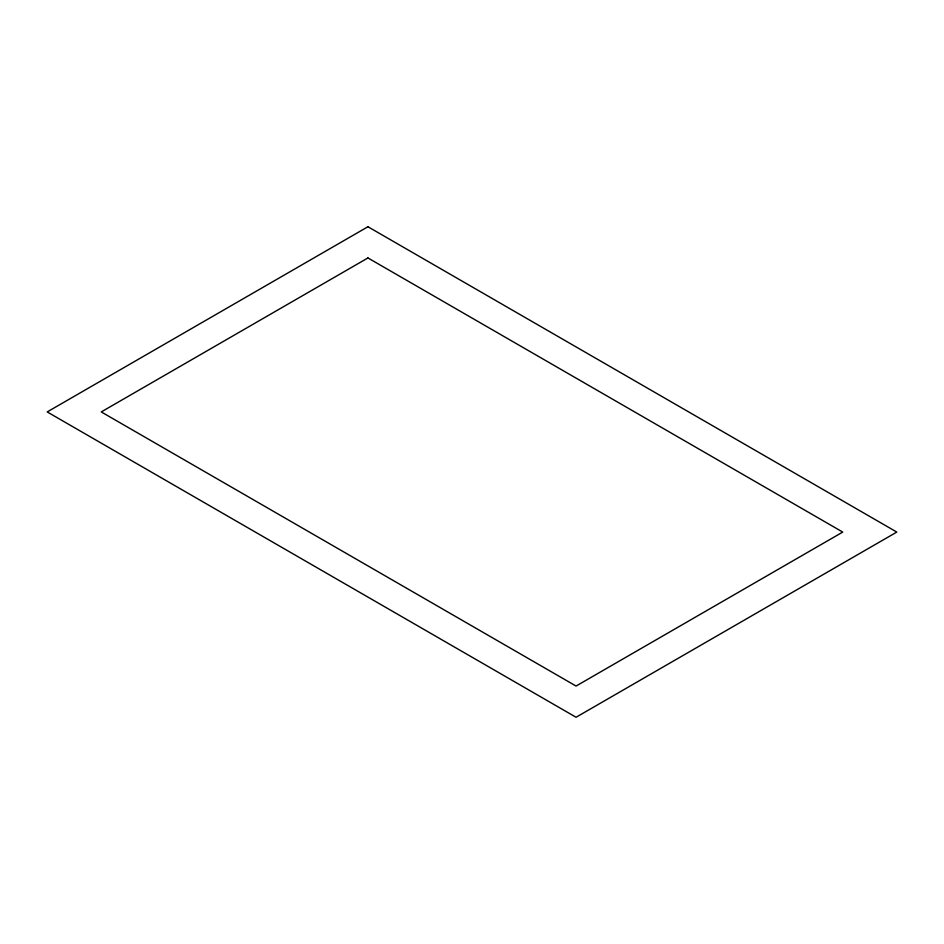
<?xml version="1.0" encoding="UTF-8"?>
<svg xmlns="http://www.w3.org/2000/svg" width="944" height="944" viewBox="0 0 944 944"><rect width="100%" height="100%" fill="white"/><g stroke="black" fill="none" stroke-linecap="round" stroke-linejoin="round"><path stroke-width="1.42" d="M367.936 226.749L47.2 411.926L576.064 717.251L896.8 532.074L367.936 226.749M367.936 257.948L101.256 411.926L576.064 686.052L842.744 532.074L367.936 257.948"/></g></svg>
